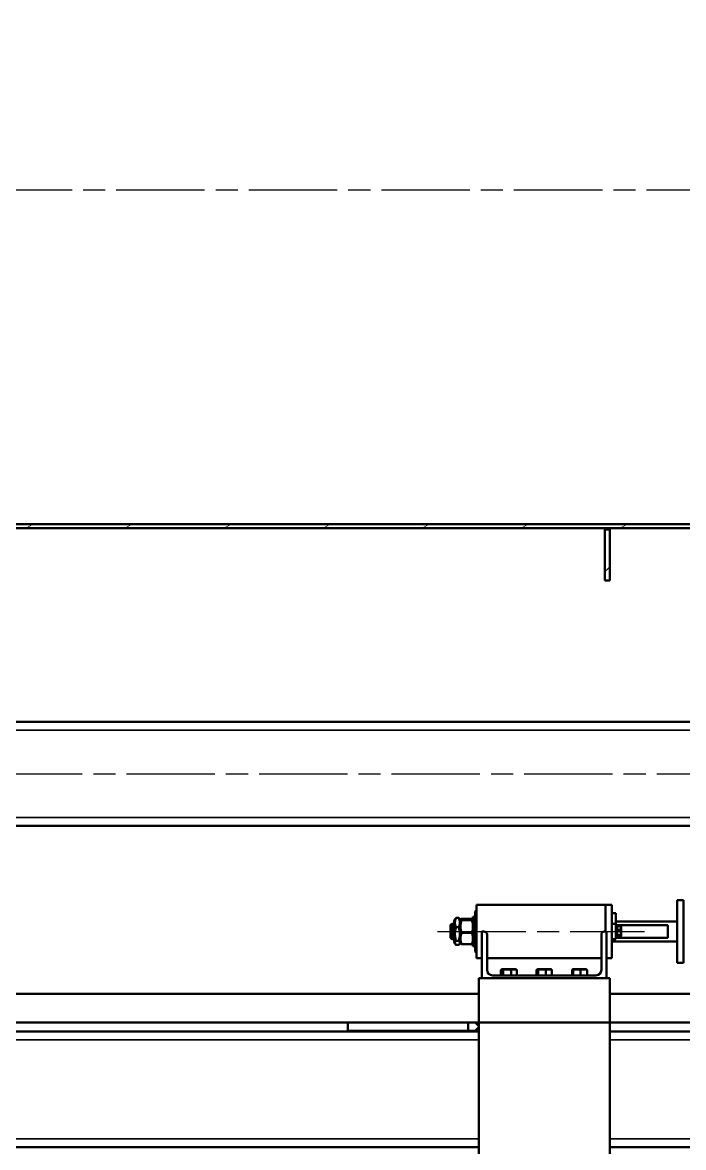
# Model space of a CAD drawing. Header units: millimetres. Extents: x 0 to 25230, y 0 to 17820.
# Drawn here: x 8093 to 9365, y 13495 to 15657 of the extents above; entities that cross this region are included whole.
import ezdxf

# ---------------------------------------------------------------- set-up
doc = ezdxf.new("R2010")
doc.units = ezdxf.units.MM
doc.header["$LTSCALE"] = 30
doc.linetypes.add('CHAIN', pattern=[0.7087, 0.4724, -0.0591, 0.1181, -0.0591])
for name, color, linetype, lineweight in [('Видимые тонкие (ГОСТ)', 7, 'Continuous', 35), ('Видимый контур (ГОСТ)', 7, 'Continuous', 50), ('Линия резьбы (ГОСТ)', 7, 'Continuous', 25), ('Осевая линия (ГОСТ)', 7, 'Continuous', 25), ('Штриховка (ГОСТ)', 7, 'Continuous', 18)]:
    doc.layers.add(name, color=color, linetype=linetype, lineweight=lineweight)

msp = doc.modelspace()

# ---------------------------------------------------------------- hatches: boundary and pattern name
at = {"layer": 'Штриховка (ГОСТ)'}
h = msp.add_hatch(dxfattribs=at)
h.set_pattern_fill('ANSI31', color=256, scale=762, angle=-14.9999778, style=0)
h.set_pattern_definition([(30, (0, 0), (-47.62503, 82.4889), [])])
edge = h.paths.add_edge_path()
edge.add_spline(control_points=[(13126.2136, 14684.9985), (13171.4757, 14684.9985), (13217.859, 14684.9921), (13312.2639, 14685.0405), (13360.2856, 14685.0945), (13457.3635, 14685.5099), (13506.4194, 14685.8721), (13604.9609, 14687.3268), (13654.4465, 14688.4215), (13802.6382, 14693.634), (13901.0755, 14699.6947), (14044.4847, 14716.3093), (14091.5807, 14723.1007), (14183.746, 14739.7229), (14228.8152, 14749.5538), (14295.9202, 14767.3033), (14320.2669, 14774.3433), (14369.5801, 14790.224), (14394.5456, 14799.0676), (14443.7764, 14818.4457), (14468.0453, 14828.9849), (14514.6718, 14851.3758), (14537.0284, 14863.2298), (14580.5005, 14888.5339), (14603.5752, 14903.3166), (14637.4928, 14927.8137), (14648.6847, 14936.3645), (14670.6272, 14954.1858), (14681.3778, 14963.4563), (14702.2443, 14982.642), (14712.3638, 14992.5609), (14731.8031, 15012.9483), (14741.1227, 15023.417), (14758.8187, 15044.7739), (14767.1956, 15055.6629), (14782.8982, 15077.7029), (14790.2239, 15088.8539), (14802.1959, 15108.6519), (14807.3998, 15117.8342), (14817.3966, 15136.9523), (14822.1888, 15146.8887), (14831.0605, 15167.0688), (14835.1407, 15177.3148), (14842.4149, 15197.6157), (14845.6091, 15207.6706), (14850.8742, 15226.3387), (14853.2453, 15235.8379), (14857.4001, 15255.413), (14859.1833, 15265.4891), (14862.0191, 15285.7403), (14863.0719, 15295.9177), (14864.4359, 15315.8793), (14864.7475, 15325.6635), (14864.7475, 15344.3334), (14864.4359, 15354.1177), (14863.0719, 15374.0793), (14862.0191, 15384.2566), (14859.1833, 15404.5079), (14857.4001, 15414.5839), (14853.2453, 15434.1591), (14850.8742, 15443.6583), (14845.6091, 15462.3264), (14842.4149, 15472.3813), (14835.1407, 15492.6822), (14831.0605, 15502.9282), (14822.1888, 15523.1083), (14817.3966, 15533.0446), (14807.3998, 15552.1628), (14802.1959, 15561.345), (14790.2239, 15581.143), (14782.8982, 15592.2941), (14767.1956, 15614.334), (14758.8187, 15625.223), (14741.1227, 15646.58), (14731.8031, 15657.0487), (14712.3638, 15677.4361), (14702.2443, 15687.3549), (14681.3778, 15706.5407), (14670.6272, 15715.8112), (14648.6847, 15733.6324), (14637.4928, 15742.1833), (14603.5752, 15766.6803), (14580.5005, 15781.463), (14537.0284, 15806.7671), (14514.6718, 15818.6211), (14468.0453, 15841.0121), (14443.7764, 15851.5512), (14394.5456, 15870.9293), (14369.5801, 15879.773), (14320.2669, 15895.6536), (14295.9202, 15902.6936), (14228.8152, 15920.4432), (14183.746, 15930.274), (14091.5807, 15946.8962), (14044.4847, 15953.6877), (13901.0755, 15970.3023), (13802.6382, 15976.363), (13654.4465, 15981.5755), (13604.9609, 15982.6701), (13506.4194, 15984.1249), (13457.3635, 15984.4871), (13360.2856, 15984.9024), (13312.2639, 15984.9564), (13217.859, 15985.0049), (13171.4757, 15984.9985), (13126.2136, 15984.9985)], knot_values=[0, 0, 0, 0, 13.578625195, 13.578625195, 27.15725039, 27.15725039, 40.735875585, 40.735875585, 54.314500781, 54.314500781, 81.471751171, 81.471751171, 95.050376366, 95.050376366, 108.629001561, 108.629001561, 115.874190743, 115.874190743, 123.119379925, 123.119379925, 130.364569107, 130.364569107, 137.609758289, 137.609758289, 145.454657742, 145.454657742, 149.377107469, 149.377107469, 153.299557196, 153.299557196, 157.222006923, 157.222006923, 161.14445665, 161.14445665, 165.066906377, 165.066906377, 168.989356104, 168.989356104, 172.007790596, 172.007790596, 175.026225088, 175.026225088, 178.04465958, 178.04465958, 181.063094072, 181.063094072, 183.863577234, 183.863577234, 186.664060397, 186.664060397, 189.46454356, 189.46454356, 192.265026722, 192.265026722, 195.065509885, 195.065509885, 197.865993047, 197.865993047, 200.66647621, 200.66647621, 203.466959373, 203.466959373, 206.485393864, 206.485393864, 209.503828356, 209.503828356, 212.522262848, 212.522262848, 215.54069734, 215.54069734, 219.463147067, 219.463147067, 223.385596794, 223.385596794, 227.308046521, 227.308046521, 231.230496248, 231.230496248, 235.152945975, 235.152945975, 239.075395702, 239.075395702, 246.920295156, 246.920295156, 254.165484338, 254.165484338, 261.410673519, 261.410673519, 268.655862701, 268.655862701, 275.901051883, 275.901051883, 289.479677078, 289.479677078, 303.058302273, 303.058302273, 330.215552664, 330.215552664, 343.794177859, 343.794177859, 357.372803054, 357.372803054, 370.951428249, 370.951428249, 384.530053444, 384.530053444, 384.530053444, 384.530053444], degree=3, periodic=0)
edge.add_line((13126.2136, 15984.9985), (7213.0679, 15984.9985))
edge.add_line((7213.0679, 15984.9985), (7213.0679, 15976.9985))
edge.add_line((7213.0679, 15976.9985), (13126.2136, 15976.9985))
edge.add_spline(control_points=[(13126.2136, 15976.9985), (13171.1811, 15976.9985), (13217.2625, 15977.0048), (13311.0534, 15976.957), (13358.7629, 15976.9037), (13455.2105, 15976.4939), (13503.9483, 15976.1366), (13601.8518, 15974.701), (13651.0175, 15973.6207), (13798.2537, 15968.4748), (13896.0594, 15962.4909), (14038.5563, 15946.0726), (14085.354, 15939.36), (14176.9388, 15922.9246), (14221.7259, 15913.2017), (14288.3553, 15895.6555), (14312.4917, 15888.7076), (14361.3833, 15873.0341), (14386.1375, 15864.3054), (14434.9572, 15845.1774), (14459.026, 15834.7733), (14505.274, 15812.6659), (14527.452, 15800.9604), (14570.5736, 15775.9737), (14593.462, 15761.3766), (14638.3294, 15729.1151), (14660.3054, 15711.4466), (14691.3707, 15683.0054), (14701.4154, 15673.2013), (14720.7125, 15653.0463), (14729.9647, 15642.6952), (14747.534, 15621.5742), (14755.8515, 15610.8035), (14771.4433, 15588.9985), (14778.7176, 15577.9642), (14790.5904, 15558.3938), (14795.7432, 15549.3313), (14805.6427, 15530.4608), (14810.3886, 15520.6524), (14819.1752, 15500.7305), (14823.2164, 15490.6147), (14830.4216, 15470.5702), (14833.5855, 15460.6415), (14838.7982, 15442.2148), (14841.1446, 15432.8428), (14845.2565, 15413.5289), (14847.0214, 15403.587), (14849.8282, 15383.6049), (14850.8702, 15373.5625), (14852.2204, 15353.8651), (14852.5288, 15344.2102), (14852.5288, 15325.7868), (14852.2204, 15316.1319), (14850.8702, 15296.4345), (14849.8282, 15286.3921), (14847.0214, 15266.4099), (14845.2565, 15256.468), (14841.1446, 15237.1542), (14838.7982, 15227.7822), (14833.5855, 15209.3555), (14830.4216, 15199.4268), (14823.2164, 15179.3822), (14819.1752, 15169.2664), (14810.3886, 15149.3445), (14805.6427, 15139.5362), (14795.7432, 15120.6657), (14790.5904, 15111.6032), (14778.7176, 15092.0328), (14771.4433, 15080.9985), (14755.8515, 15059.1935), (14747.534, 15048.4228), (14729.9647, 15027.3017), (14720.7125, 15016.9507), (14701.4154, 14996.7956), (14691.3707, 14986.9916), (14660.3054, 14958.5503), (14638.3294, 14940.8818), (14593.462, 14908.6204), (14570.5736, 14894.0233), (14527.452, 14869.0366), (14505.274, 14857.331), (14459.026, 14835.2237), (14434.9572, 14824.8196), (14386.1375, 14805.6916), (14361.3833, 14796.9629), (14312.4917, 14781.2893), (14288.3553, 14774.3415), (14221.7259, 14756.7952), (14176.9388, 14747.0724), (14085.354, 14730.637), (14038.5563, 14723.9243), (13896.0594, 14707.506), (13798.2537, 14701.5222), (13651.0175, 14696.3763), (13601.8518, 14695.296), (13503.9483, 14693.8603), (13455.2105, 14693.503), (13358.7629, 14693.0932), (13311.0534, 14693.0399), (13217.2625, 14692.9922), (13171.1811, 14692.9985), (13126.2136, 14692.9985)], knot_values=[-381.414228424, -381.414228424, -381.414228424, -381.414228424, -367.923982267, -367.923982267, -354.433736111, -354.433736111, -340.943489954, -340.943489954, -327.453243798, -327.453243798, -300.472751485, -300.472751485, -286.982505328, -286.982505328, -273.492259172, -273.492259172, -266.312187412, -266.312187412, -259.132115652, -259.132115652, -251.952043891, -251.952043891, -244.771972131, -244.771972131, -237.00070509, -237.00070509, -229.229438049, -229.229438049, -225.343804529, -225.343804529, -221.458171008, -221.458171008, -217.572537488, -217.572537488, -213.686903967, -213.686903967, -210.705460386, -210.705460386, -207.724016804, -207.724016804, -204.742573223, -204.742573223, -201.761129641, -201.761129641, -198.997625784, -198.997625784, -196.234121927, -196.234121927, -193.470618069, -193.470618069, -190.707114212, -190.707114212, -187.943610355, -187.943610355, -185.180106497, -185.180106497, -182.41660264, -182.41660264, -179.653098783, -179.653098783, -176.671655201, -176.671655201, -173.69021162, -173.69021162, -170.708768038, -170.708768038, -167.727324457, -167.727324457, -163.841690936, -163.841690936, -159.956057416, -159.956057416, -156.070423895, -156.070423895, -152.184790375, -152.184790375, -144.413523334, -144.413523334, -136.642256293, -136.642256293, -129.462184532, -129.462184532, -122.282112772, -122.282112772, -115.102041012, -115.102041012, -107.921969252, -107.921969252, -94.431723096, -94.431723096, -80.941476939, -80.941476939, -53.960984626, -53.960984626, -40.47073847, -40.47073847, -26.980492313, -26.980492313, -13.490246157, -13.490246157, 0, 0, 0, 0], degree=3, periodic=0)
edge.add_line((13126.2136, 14692.9985), (7213.0679, 14692.9985))
edge.add_line((7213.0679, 14692.9985), (7213.0679, 14684.9985))
edge.add_line((7213.0679, 14684.9985), (7413.0679, 14684.9985))
edge.add_line((7413.0679, 14684.9985), (13126.2136, 14684.9985))
h = msp.add_hatch(dxfattribs=at)
h.set_pattern_fill('ANSI31', color=256, scale=762, style=0)
h.set_pattern_definition([(45, (0, 0), (-67.3519, 67.3519), [])])
h.paths.add_polyline_path([(9213.0679, 14584.9985), (9223.0679, 14584.9985), (9223.0679, 14682.4985), (9213.0679, 14682.4985)])

# ---------------------------------------------------------------- linework, layer by layer
at = {"layer": 'Видимые тонкие (ГОСТ)'}
for p, q in [((7721.0679, 14296.9985), (9913.0679, 14296.9985)), ((7689.0679, 14128.9985), (9854.5679, 14128.9985)), ((8063.5679, 13701.4985), (8970.5679, 13701.4985)), ((9222.5679, 13701.4985), (9913.0679, 13701.4985)), ((8063.5679, 13511.4985), (8970.5679, 13511.4985)), ((9222.5679, 13511.4985), (9969.4244, 13511.4985))]:
    msp.add_line(p, q, dxfattribs=at)
at = {"layer": 'Видимый контур (ГОСТ)'}
for p, q in [((13126.2136, 14692.9985), (7213.0679, 14692.9985)), ((7213.0679, 14684.9985), (13126.2136, 14684.9985)), ((9213.0679, 14684.9985), (9213.0679, 14682.4985)), ((9223.0679, 14684.9985), (9223.0679, 14682.4985)), ((9223.0679, 14682.4985), (9213.0679, 14682.4985)), ((9213.0679, 14682.4985), (9213.0679, 14584.9985)), ((9223.0679, 14584.9985), (9223.0679, 14682.4985)), ((9213.0679, 14584.9985), (9223.0679, 14584.9985)), ((8016.6213, 14312.9985), (9929.0679, 14312.9985)), ((7836.0679, 14112.9985), (9743.0679, 14112.9985)), ((8963.5679, 13948.4985), (8965.5679, 13950.4985)), ((8965.5679, 13950.4985), (8965.5679, 13869.4985)), ((8965.5679, 13950.4985), (8966.5679, 13950.4985)), ((8966.5679, 13960.9985), (8966.5679, 13858.9985)), ((8966.5679, 13960.9985), (9214.5679, 13960.9985)), ((9214.5679, 13960.9985), (9214.5679, 13909.9985)), ((9214.5679, 13960.9985), (9214.5679, 13909.9985)), ((9214.5679, 13960.9985), (9226.5679, 13960.9985)), ((9226.5679, 13960.9985), (9226.5679, 13926.87)), ((9364.5679, 13969.9985), (9352.5679, 13969.9985)), ((9352.5679, 13969.9985), (9352.5679, 13849.9985)), ((9364.5679, 13969.9985), (9364.5679, 13849.9985)), ((8923.5679, 13930.6985), (8925.5633, 13934.1546)), ((8923.5679, 13930.6985), (8923.5679, 13889.2985)), ((8932.1857, 13935.9566), (8926.9501, 13935.9566)), ((8935.5679, 13930.6985), (8933.5725, 13934.1546)), ((8935.5679, 13932.9985), (8935.6417, 13933.1263)), ((8935.5679, 13932.9985), (8935.5679, 13932.8714)), ((8935.5679, 13932.8714), (8935.5679, 13919.3441)), ((8937.6222, 13934.2653), (8957.5136, 13934.2653)), ((8937.6222, 13931.4775), (8957.5136, 13931.4775)), ((8959.5679, 13932.9985), (8959.4941, 13933.1263)), ((8959.5679, 13881.9985), (8959.5679, 13937.9985)), ((8963.5679, 13937.9985), (8959.5679, 13937.9985)), ((8963.5679, 13871.4985), (8963.5679, 13948.4985)), ((9234.5679, 13944.9985), (9226.5679, 13944.9985)), ((9234.5679, 13924.9985), (9234.5679, 13944.9985)), ((9234.5679, 13929.4985), (9352.5679, 13929.4985)), ((8916.5679, 13922.4985), (8919.0679, 13924.9985)), ((8916.5679, 13897.4985), (8916.5679, 13922.4985)), ((8919.0679, 13924.9985), (8919.0679, 13894.9985)), ((8919.0679, 13924.9985), (8923.5679, 13924.9985)), ((8932.1857, 13918.1164), (8926.9501, 13918.1164)), ((8935.5679, 13919.3441), (8935.5679, 13896.4711)), ((8937.6222, 13907.2106), (8957.5136, 13907.2106)), ((8976.5679, 13909.9985), (8976.5679, 13819.9985)), ((8980.5679, 13909.9985), (8976.5679, 13909.9985)), ((9216.5679, 13909.9985), (9212.5679, 13909.9985)), ((9216.5679, 13819.9985), (9216.5679, 13909.9985)), ((9226.5679, 13926.87), (9226.5679, 13924.9985)), ((9226.5679, 13924.9985), (9234.5679, 13924.9985)), ((9226.5679, 13920.0484), (9226.5679, 13924.9985)), ((9226.5679, 13920.0484), (9226.5679, 13899.9486)), ((9234.5679, 13894.9985), (9234.5679, 13924.9985)), ((9234.5679, 13922.4584), (9334.5679, 13922.4584)), ((9234.5679, 13919.5985), (9237.0679, 13919.5985)), ((9243.5042, 13920.1539), (9237.0679, 13920.1539)), ((9237.0679, 13918.9061), (9237.0679, 13920.1539)), ((9237.0679, 13918.9061), (9237.0679, 13914.4132)), ((9237.0679, 13913.1654), (9237.0679, 13914.4132)), ((9243.5042, 13913.1654), (9237.0679, 13913.1654)), ((9237.0679, 13911.3522), (9237.0679, 13913.1654)), ((9237.0679, 13911.3522), (9237.0679, 13904.8232)), ((9244.5679, 13918.5485), (9244.0486, 13919.4479)), ((9244.5679, 13918.5485), (9244.5679, 13901.4485)), ((9334.5679, 13897.5385), (9334.5679, 13922.4584)), ((8916.5679, 13897.4985), (8919.0679, 13894.9985)), ((8919.0679, 13894.9985), (8923.5679, 13894.9985)), ((8923.5679, 13889.2985), (8925.5633, 13885.8423)), ((8932.1857, 13892.1582), (8926.9501, 13892.1582)), ((8935.5679, 13889.2985), (8933.5725, 13885.8423)), ((8935.5679, 13896.4711), (8935.5679, 13886.9985)), ((8935.5679, 13886.9985), (8935.6417, 13886.8707)), ((8937.6222, 13885.7316), (8957.5136, 13885.7316)), ((8959.5679, 13886.9985), (8959.4941, 13886.8707)), ((8986.5679, 13836.0985), (8986.5679, 13903.9985)), ((9206.5679, 13903.9985), (9206.5679, 13836.0985)), ((9226.5679, 13894.9985), (9226.5679, 13899.9486)), ((9226.5679, 13894.9985), (9226.5679, 13858.9985)), ((9226.5679, 13894.9985), (9234.5679, 13894.9985)), ((9226.5679, 13890.4985), (9352.5679, 13890.4985)), ((9234.5679, 13900.3985), (9237.0679, 13900.3985)), ((9334.5679, 13897.5385), (9234.5679, 13897.5385)), ((9237.0679, 13903.01), (9237.0679, 13904.8232)), ((9243.5042, 13903.01), (9237.0679, 13903.01)), ((9237.0679, 13902.4446), (9237.0679, 13903.01)), ((9237.0679, 13902.4446), (9237.0679, 13900.9526)), ((9237.0679, 13900.9526), (9237.0679, 13900.6662)), ((9237.0679, 13900.6662), (9237.0679, 13900.3985)), ((9237.0679, 13899.8431), (9237.0679, 13900.3985)), ((9243.5042, 13899.8431), (9237.0679, 13899.8431)), ((9244.5679, 13901.4485), (9244.0486, 13900.549)), ((8932.1857, 13884.0403), (8926.9501, 13884.0403)), ((8963.5679, 13881.9985), (8959.5679, 13881.9985)), ((8963.5679, 13871.4985), (8965.5679, 13869.4985)), ((8965.5679, 13869.4985), (8966.5679, 13869.4985)), ((8966.5679, 13858.9985), (8976.5679, 13858.9985)), ((8986.5679, 13858.9985), (9206.5679, 13858.9985)), ((9216.5679, 13858.9985), (9226.5679, 13858.9985)), ((9364.5679, 13849.9985), (9352.5679, 13849.9985)), ((9222.5679, 13819.9985), (8970.5679, 13819.9985)), ((8970.5679, 13819.9985), (8970.5679, 13734.9985)), ((8976.5679, 13819.9985), (9216.5679, 13819.9985)), ((9196.0679, 13825.5985), (8997.0679, 13825.5985)), ((9013.4603, 13836.003), (9013.4603, 13825.5985)), ((9015.7512, 13837.5985), (9014.5423, 13836.9005)), ((9015.7512, 13837.5985), (9041.4012, 13837.5985)), ((9017.7194, 13836.003), (9017.7194, 13825.5985)), ((9032.8353, 13836.003), (9032.8353, 13825.5985)), ((9041.4012, 13837.5985), (9042.6102, 13836.9005)), ((9043.6921, 13836.003), (9043.6921, 13825.5985)), ((9081.8433, 13836.003), (9081.8433, 13825.5985)), ((9083.7429, 13837.5985), (9082.8228, 13837.0673)), ((9083.7429, 13837.5985), (9109.3929, 13837.5985)), ((9084.7738, 13836.003), (9084.7738, 13825.5985)), ((9099.4984, 13836.003), (9099.4984, 13825.5985)), ((9109.3929, 13837.5985), (9110.313, 13837.0673)), ((9111.2924, 13836.003), (9111.2924, 13825.5985)), ((9150.2074, 13836.003), (9150.2074, 13825.5985)), ((9151.7346, 13837.5985), (9150.9574, 13837.1498)), ((9151.7346, 13837.5985), (9177.3846, 13837.5985)), ((9152.1146, 13836.003), (9152.1146, 13825.5985)), ((9166.4667, 13836.003), (9166.4667, 13825.5985)), ((9177.3846, 13837.5985), (9178.1617, 13837.1498)), ((9178.9117, 13836.003), (9178.9117, 13825.5985)), ((9222.5679, 13819.9985), (9222.5679, 13734.9985)), ((7624.4254, 13789.9985), (8970.5679, 13789.9985)), ((9222.5679, 13789.9985), (9913.0679, 13789.9985)), ((8063.5679, 13734.9985), (8718.5679, 13734.9985)), ((8718.5679, 13734.9985), (8950.5679, 13734.9985)), ((8718.5679, 13718.9985), (8718.5679, 13734.9985)), ((8950.5679, 13734.9985), (8963.5679, 13734.9985)), ((8950.5679, 13718.9985), (8950.5679, 13734.9985)), ((8963.5679, 13734.9985), (8970.5679, 13734.9985)), ((8963.5679, 13734.9985), (8970.5679, 13727.9985)), ((8970.5679, 13734.9985), (9222.5679, 13734.9985)), ((8970.5679, 13477.9985), (8970.5679, 13734.9985)), ((9222.5679, 13734.9985), (9913.0679, 13734.9985)), ((9222.5679, 13734.9985), (9222.5679, 13477.9985)), ((8063.5679, 13717.4985), (8970.5679, 13717.4985)), ((8718.5679, 13718.9985), (8950.5679, 13718.9985)), ((8950.5679, 13718.9985), (8963.5679, 13718.9985)), ((8970.5679, 13725.9985), (8963.5679, 13718.9985)), ((8970.5679, 13725.9985), (8970.5679, 13727.9985)), ((9222.5679, 13717.4985), (9534.5679, 13717.4985)), ((8063.5679, 13495.4985), (8970.5679, 13495.4985)), ((9222.5679, 13495.4985), (9534.5679, 13495.4985))]:
    msp.add_line(p, q, dxfattribs=at)
for centre, radius, start, end in [((8980.5679, 13903.9985), 6, 0, 90), ((9212.5679, 13903.9985), 6, 90, 180), ((8997.0679, 13836.0985), 10.5, 180, 270), ((9196.0679, 13836.0985), 10.5, 270, 0)]:
    msp.add_arc(centre, radius, start, end, dxfattribs=at)
for centre, start_param, end_param in [((9233.1941, 13909.9985), 1.594368654, 1.689662172), ((9235.9416, 13909.9985), 1.490154834, 1.584975313)]:
    msp.add_ellipse(centre, major_axis=(-26.365, -2.119), ratio=0.355137952, start_param=start_param, end_param=end_param, dxfattribs=at)
for points, weights in [([(8926.9501, 13935.9566), (8923.1167, 13927.0365), (8926.9501, 13918.1164)], [1, 1.15470053838, 1]), ([(8925.5633, 13934.1546), (8926.0588, 13935.0129), (8926.9501, 13935.9566)], [1.05093673051, 1.03214966823, 1]), ([(8932.1857, 13935.9566), (8933.0769, 13935.0129), (8933.5725, 13934.1546)], [1, 1.03214966823, 1.05093673051]), ([(8932.1857, 13918.1164), (8936.019, 13927.0365), (8932.1857, 13935.9566)], [1, 1.15470053838, 1]), ([(8937.6222, 13934.2653), (8935.5679, 13933.5183), (8935.5679, 13932.8714)], [1, 1.0379548493, 1]), ([(8935.5679, 13932.8714), (8935.5679, 13932.2245), (8937.6222, 13931.4775)], [1, 1.0379548493, 1]), ([(8937.6222, 13931.4775), (8935.5679, 13924.9752), (8935.5679, 13919.3441)], [1, 1.0379548493, 1]), ([(8959.5679, 13932.8714), (8959.5679, 13933.5183), (8957.5136, 13934.2653)], [1, 1.0379548493, 1]), ([(8957.5136, 13931.4775), (8959.5679, 13932.2245), (8959.5679, 13932.8714)], [1, 1.0379548493, 1]), ([(8959.5679, 13919.3441), (8959.5679, 13924.9752), (8957.5136, 13931.4775)], [1, 1.0379548493, 1]), ([(8926.9501, 13918.1164), (8923.1167, 13905.1373), (8926.9501, 13892.1582)], [1, 1.15470053838, 1]), ([(8932.1857, 13892.1582), (8936.019, 13905.1373), (8932.1857, 13918.1164)], [1, 1.15470053838, 1]), ([(8935.5679, 13919.3441), (8935.5679, 13913.7129), (8937.6222, 13907.2106)], [1, 1.0379548493, 1]), ([(8937.6222, 13907.2106), (8935.5679, 13901.4553), (8935.5679, 13896.4711)], [1, 1.0379548493, 1]), ([(8957.5136, 13907.2106), (8959.5679, 13913.7129), (8959.5679, 13919.3441)], [1, 1.0379548493, 1]), ([(8959.5679, 13896.4711), (8959.5679, 13901.4553), (8957.5136, 13907.2106)], [1, 1.0379548493, 1]), ([(9244.0486, 13919.4479), (9243.8545, 13919.7841), (9243.5042, 13920.1539)], [1.21954773118, 1.19772220199, 1.16025403784]), ([(9243.5042, 13920.1539), (9245.0042, 13916.6597), (9243.5042, 13913.1654)], [1.16025403784, 1.33974596216, 1.16025403784]), ([(9243.5042, 13913.1654), (9245.0042, 13908.0877), (9243.5042, 13903.01)], [1.16025403784, 1.33974596216, 1.16025403784]), ([(8926.9501, 13892.1582), (8923.1167, 13888.0993), (8926.9501, 13884.0403)], [1, 1.15470053838, 1]), ([(8932.1857, 13884.0403), (8936.019, 13888.0993), (8932.1857, 13892.1582)], [1, 1.15470053838, 1]), ([(8935.5679, 13896.4711), (8935.5679, 13891.4869), (8937.6222, 13885.7316)], [1, 1.0379548493, 1]), ([(8937.6222, 13885.7316), (8935.9478, 13886.3405), (8935.6417, 13886.8707)], [1, 1.03072029657, 1.01171115732]), ([(8957.5136, 13885.7316), (8959.5679, 13891.4869), (8959.5679, 13896.4711)], [1, 1.0379548493, 1]), ([(8959.4941, 13886.8707), (8959.188, 13886.3405), (8957.5136, 13885.7316)], [1.01171115732, 1.03072029657, 1]), ([(9243.5042, 13903.01), (9245.0042, 13901.4266), (9243.5042, 13899.8431)], [1.16025403784, 1.33974596216, 1.16025403784]), ([(9013.4603, 13836.003), (9015.5899, 13838.253), (9017.7194, 13836.003)], [1.16025403784, 1.33974596216, 1.16025403784]), ([(9017.7194, 13836.003), (9025.2773, 13838.253), (9032.8353, 13836.003)], [1.16025403784, 1.33974596216, 1.16025403784]), ([(9032.8353, 13836.003), (9038.2637, 13838.253), (9043.6921, 13836.003)], [1.16025403784, 1.33974596216, 1.16025403784]), ([(9043.6921, 13836.003), (9043.1227, 13836.6046), (9042.6102, 13836.9005)], [1.16025403784, 1.20335744352, 1.22575904227]), ([(9081.8433, 13836.003), (9083.3086, 13838.253), (9084.7738, 13836.003)], [1.16025403784, 1.33974596216, 1.16025403784]), ([(9084.7738, 13836.003), (9092.1361, 13838.253), (9099.4984, 13836.003)], [1.16025403784, 1.33974596216, 1.16025403784]), ([(9099.4984, 13836.003), (9105.3954, 13838.253), (9111.2924, 13836.003)], [1.16025403784, 1.33974596216, 1.16025403784]), ([(9111.2924, 13836.003), (9110.7719, 13836.8023), (9110.313, 13837.0673)], [1.16025403784, 1.21823410912, 1.23875635405]), ([(9150.2074, 13836.003), (9151.161, 13838.253), (9152.1146, 13836.003)], [1.16025403784, 1.33974596216, 1.16025403784]), ([(9152.1146, 13836.003), (9159.2906, 13838.253), (9166.4667, 13836.003)], [1.16025403784, 1.33974596216, 1.16025403784]), ([(9166.4667, 13836.003), (9172.6892, 13838.253), (9178.9117, 13836.003)], [1.16025403784, 1.33974596216, 1.16025403784]), ([(9178.9117, 13836.003), (9178.5112, 13836.948), (9178.1617, 13837.1498)], [1.16025403784, 1.22943387456, 1.24528708027])]:
    msp.add_rational_spline(points, weights, degree=2, dxfattribs=at)
at = {"layer": 'Линия резьбы (ГОСТ)'}
for p, q in [((8923.5679, 13922.8905), (8916.9599, 13922.8905)), ((8916.9599, 13897.1065), (8923.5679, 13897.1065))]:
    msp.add_line(p, q, dxfattribs=at)
at = {"layer": 'Осевая линия (ГОСТ)', "linetype": 'CHAIN', "ltscale": 11.993792}
for p, q in [((17878.4214, 15334.9985), (7156.8523, 15334.9985)), ((1408.0679, 14212.9985), (10888.0679, 14212.9985)), ((8891.5679, 13909.9985), (9289.5679, 13909.9985))]:
    msp.add_line(p, q, dxfattribs=at)

doc.saveas('drawing.dxf')
